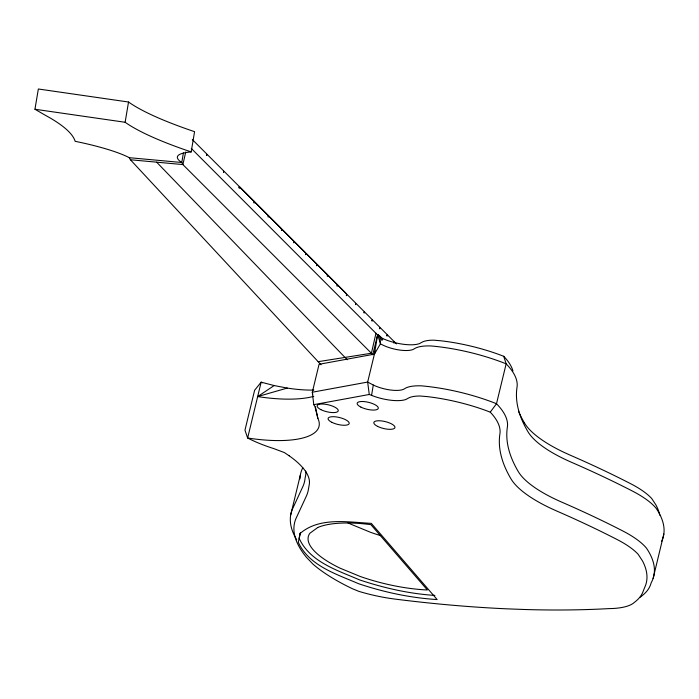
<?xml version="1.0" encoding="UTF-8"?>
<svg xmlns="http://www.w3.org/2000/svg" width="699" height="699" viewBox="0 0 699 699"><rect width="100%" height="100%" fill="white"/><g stroke="black" fill="none" stroke-linecap="round" stroke-linejoin="round"><path stroke-width="1.05" d="M289.15 455.783A114.706 37.536 13.6 0 1 309.203 484.844L308.381 489.562A248.792 81.407 13.6 0 1 306.398 496.028L296.682 517.015A237.669 77.772 13.6 0 0 306.372 557.225L312.864 564.041A146.178 47.829 13.6 0 0 352.235 588.645L358.814 591.354A75.606 24.736 13.6 0 0 395.084 599.095A593.792 194.305 13.6 0 0 507.133 608.846L524.87 609.511A594.5 194.532 13.6 0 0 608.418 608.637L612.708 608.506A64.727 21.18 13.6 0 0 633.145 603.394L634.797 602.057A172.688 56.505 13.6 0 0 643.377 590.655L645.675 585.054A226.109 73.989 13.6 0 0 642.433 560.808L638.178 554.324A79.162 25.907 13.6 0 0 616.981 539.462A525.22 171.867 13.6 0 0 556.937 511.118L551.415 508.627A108.459 35.492 13.6 0 1 511.013 478.902A456.657 149.429 13.6 0 1 499.916 433.826A135.72 44.413 13.6 0 0 491.371 413.362L490.244 412.157L486.504 410.724A88.048 28.808 13.6 0 0 427.168 396.604L420.256 396.018A30.337 9.926 13.6 0 0 408.557 398.028L405.927 399.452A26.291 8.606 13.6 0 1 371.571 395.363L369.264 394.481L367.657 382.065L374.411 354.148L377.67 334.489L382.781 338.639L385.079 339.522A26.291 8.606 13.6 0 0 419.444 343.611L422.065 342.187A30.337 9.926 13.6 0 1 433.773 340.177L440.676 340.762A88.048 28.808 13.6 0 1 500.021 354.882L503.752 356.315L504.879 357.521A135.72 44.413 13.6 0 1 512.944 370.959M371.571 395.363L373.283 385.018L367.657 382.065L312.313 392.226L313.772 404.669L314.961 406.6L317.879 418.421A88.616 29 13.6 0 1 247.638 438.002L244.965 430.173L254.611 390.287L261.155 382.161L274.157 385.56L287.245 388.067A67.681 22.15 13.6 0 0 313.834 390.077M34.95 109.254L38.349 89L128.529 102.019A269.954 46.449 9.5 0 0 194.575 131.674L191.177 151.928A75.221 12.94 9.5 0 0 181.784 162.5L129.324 157.694A82.001 14.111 9.5 0 0 75.116 141.303A331.885 57.1 9.5 0 0 44.736 114.942L34.95 109.254L125.13 122.273A269.954 46.449 9.5 0 0 191.177 151.928M125.13 122.273L128.529 102.019M183.4 152.906L181.784 162.5L182.876 164.571L372.943 354.777M300.439 532.559L299.198 538.448C309.972 561.987 337.521 570.34 359.539 579.89C383.952 587.999 409.177 593.774 434.9 595.417M239.635 186.895L254.139 201.391L239.635 186.895L239.346 188.188L239.268 186.511L223.863 171.106L223.566 172.408L223.497 170.731L206.991 154.234L206.703 155.528L206.624 153.85L192.295 139.52M254.095 201.382L253.807 202.684L254.218 203.068L254.506 201.775L268.18 215.441L268.224 217.109L268.547 215.825L281.435 228.695L268.512 215.816M281.374 228.695L281.47 230.373L281.802 229.08L293.929 241.199L293.956 242.876L294.296 241.583L305.716 252.994L294.253 241.583M305.638 252.986L305.734 254.663L306.083 253.37L316.839 264.126L306.022 253.37M316.761 264.117L316.848 265.795L317.206 264.502L327.342 274.637L317.145 264.502M327.263 274.628L327.35 276.306L327.717 275.013L337.233 284.572L327.648 275.013M337.198 284.572L336.901 285.865L337.285 286.249L337.608 284.956L346.608 293.991L346.32 295.293L346.695 295.677L346.992 294.375L355.529 302.92L355.616 304.598L355.913 303.305L364.004 311.404L364.092 313.091L364.389 311.789L372.06 319.469L371.772 320.771L372.148 321.147L372.445 319.854L379.723 327.141L379.426 328.434L379.81 328.818L380.107 327.525L387.019 334.454L386.73 335.747L387.115 336.132L387.403 334.83L393.991 341.427L393.694 342.72M394.079 343.104L394.376 341.811L396.464 343.899M185.759 151.954L182.876 164.571L130.416 159.765L129.324 157.694M375.966 333.248L371.405 353.231L318.15 361.68M290.705 514.91L300.36 475.023M372.847 354.437L377.67 334.489L379.854 336.918M653.102 578.466L663.84 533.975M312.759 394.323L312.313 392.226L319.067 364.301L374.411 354.148L375.328 351.16M382.781 338.639L381.96 340.439L379.941 336.254L380.439 343.786L374.411 354.148M490.244 412.157L496.5 403.725L506.146 363.838L503.752 356.315M313.781 396.324A88.616 29 13.6 0 1 257.669 396.569L274.157 385.56M257.669 396.569L287.245 388.067M313.772 404.669L369.264 394.481M239.268 186.511L238.971 187.804M268.128 215.432L254.506 201.775M293.868 241.199L281.758 229.08M262.405 382.816L261.155 382.161L247.638 438.002L248.896 438.657A70.145 22.953 13.6 0 0 273.685 448.566L284.397 452.576L289.159 455.783M191.29 148.441L378.019 335.363M337.608 284.956L346.608 293.991M156.646 162.168L347.254 359.758M130.416 159.765L321.059 364.808M377.67 334.489L380.439 343.786A20.612 6.745 13.6 0 0 414.21 348.853A36.007 11.778 13.6 0 1 431.056 345.961A93.71 30.669 13.6 0 1 506.146 363.838A141.268 46.23 13.6 0 1 517.024 387.211A451.047 147.594 13.6 0 0 527.963 431.737A102.832 33.648 13.6 0 0 571.581 462.327A530.646 173.64 13.6 0 1 632.211 490.951A84.78 27.742 13.6 0 1 656.143 508.295A231.771 75.841 13.6 0 1 661.673 541.236M315.424 406.897L317.879 418.421M659.804 515.163A226.109 73.989 13.6 0 0 655.942 504.966L651.686 498.483A79.162 25.907 13.6 0 0 630.489 483.621A525.22 171.867 13.6 0 0 570.445 455.276L564.923 452.786A108.459 35.492 13.6 0 1 524.521 423.061M373.283 385.018A20.612 6.745 13.6 0 0 404.555 388.74A36.007 11.778 13.6 0 1 421.401 385.848A93.71 30.669 13.6 0 1 496.5 403.725A141.268 46.23 13.6 0 1 507.369 427.098A451.047 147.594 13.6 0 0 518.309 471.624A102.832 33.648 13.6 0 0 561.935 502.214A530.646 173.64 13.6 0 1 622.564 530.838A84.78 27.742 13.6 0 1 646.496 548.191A231.771 75.841 13.6 0 1 651.136 582.852A178.193 58.305 13.6 0 1 641.953 595.81A70.398 23.032 13.6 0 1 640.24 597.199M296.699 539.768A243.331 79.625 13.6 0 1 293.152 507.57L302.85 486.618A243.479 79.669 13.6 0 0 305.087 478.099L305.62 475.582A109.114 35.701 13.6 0 0 305.716 471.074M299.967 478.894A243.331 79.625 13.6 0 1 302.807 467.683M380.64 535.626A84.902 27.785 13.6 0 1 370.662 532.358L350.653 524.101A84.902 27.785 13.6 0 1 347.517 522.546M524.53 423.061A456.657 149.429 13.6 0 1 518.483 411.195M300.133 533.442L298.272 542.284C309.045 565.814 336.595 574.167 358.613 583.717C384.031 592.263 410.383 597.881 437.172 599.567L371.283 523.359C347.962 522.162 319.417 516.841 300.133 533.442M317.739 527.509L309.858 533.276A84.902 27.785 13.6 0 0 340.002 568.147L360.002 576.395A84.902 27.785 13.6 0 0 427.369 589.982L370.872 524.634A84.902 27.785 13.6 0 0 317.739 527.509M320.893 409.64A10.861 3.556 13.6 0 0 338.115 411.169A10.861 3.556 13.6 0 0 324.056 404.101A10.861 3.556 13.6 0 0 320.893 409.64M331.85 422.318A10.861 3.556 13.6 0 0 349.072 423.847A10.861 3.556 13.6 0 0 335.013 416.779A10.861 3.556 13.6 0 0 331.85 422.318M360.937 407.124A10.861 3.556 13.6 0 0 378.159 408.653A10.861 3.556 13.6 0 0 364.1 401.584A10.861 3.556 13.6 0 0 360.937 407.124M377.591 426.381A10.861 3.556 13.6 0 0 394.813 427.91A10.861 3.556 13.6 0 0 380.754 420.842A10.861 3.556 13.6 0 0 377.591 426.381"/></g></svg>
